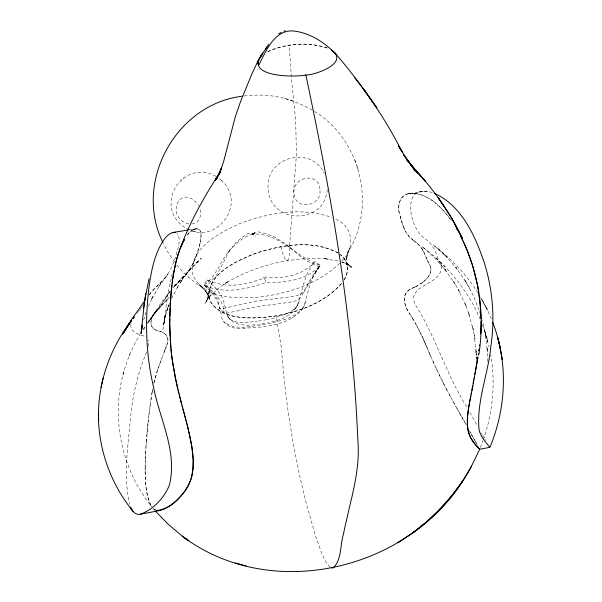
<?xml version="1.0" encoding="UTF-8"?>
<svg xmlns="http://www.w3.org/2000/svg" width="602" height="602" viewBox="0 0 602 602"><rect width="100%" height="100%" fill="white"/><g stroke="black" fill="none" stroke-linecap="round" stroke-linejoin="round"><path stroke-width="0.45" stroke-dasharray="3.01 2.26" d="M201.098 235.382L200.323 242.26M145.105 467.844L145.112 470.666M145.112 467.122L145.248 460.53M476.152 361.012L476.37 353.803L476.235 358.401L475.986 349.288L476.22 353.637L474.21 334.87L474.955 338.971L472.532 326.246L473.33 330.28L468.371 312.333L469.515 315.538L465.098 303.506L466.264 306.644L458.25 289.517L460.048 292.647L453.457 281.269L455.255 284.302L444.735 269.207L433.952 257.107L422.115 246.579C447.098 265.332 467.852 290.104 480.08 318.977M487.251 361.584L487.153 347.271L487.311 351.621L485.302 332.876L485.972 336.985L482.27 319.812M145.27 459.785L146.226 442.62M145.451 455.3C145.255 472.164 143.66 490.495 151.268 506.094M145.534 453.682L145.797 449.009M130.837 324.621C130.273 333.335 140.206 334.336 146.196 336.954M145.895 447.429L148.084 422.431M146.286 441.815L146.888 434.524M146.963 433.711L147.272 430.453M147.347 429.64L147.671 426.389M147.753 425.584L147.926 423.958M148.009 423.153L148.543 418.209M148.182 421.535L148.355 419.933M148.446 419.127L148.852 415.591M148.784 416.117L151.614 395.175M149.033 414.026L149.537 409.857M149.8 407.802L150.613 401.767M327.247 189.577C324.869 224.93 270.117 224.651 268.191 189.141C264.504 157.31 311.001 144.435 324.275 173.489M150.899 399.781L152.148 391.955M164.188 320.384L167.935 306.772L164.188 320.384L165.445 315.809L163.42 325.246L165.181 315.516L163.782 324.711L167.552 295.409L172.368 273.157M162.984 329.776L165.181 315.516M208.781 291.308L207.615 298.773L208.578 295.07L206.403 301.843L208.029 297.967L204.876 303.882M478.071 356.128L478.191 355.353M151.712 394.543L151.817 393.904M151.922 393.272L152.667 389.058M216.058 176.416C182.918 157.641 151.922 206.411 185.439 227.842C216.276 247.309 249.529 201.798 219.369 178.674L221.002 180.036M152.246 391.383L152.359 390.758M152.472 390.134L152.697 388.884M229.069 250.966C235.367 243.607 243.261 237.098 252.516 233.967L253.427 234.923L254.781 232.364L258.318 231.86L266.302 233.794L274.113 236.842L284.49 243.012L300.21 256.219L307.148 261.125L319.203 266.791L320.196 265.377L315.109 261.524L310.752 265.821L305.643 269.643L300.308 272.586L294.122 274.963L281.179 277.469L264.474 278.019L251.899 282.09L241.981 284.347L233.012 285.265L223.869 284.844L215.042 282.97L206.953 279.84L203.747 285.16C213.891 292.7 220.264 304.138 221.431 316.682C223.011 323.921 230.348 328.037 237.316 328.368C259.244 327.593 289.637 327.187 303.506 307.359M148.265 346.278L148.686 342.892L148.273 339.761M252.471 251.832L252.554 251.433M123.831 371.833C110.444 417.923 121.8 469.726 151.847 506.937M153.841 383.286L157.408 370.396M153.939 382.872L157.288 370.772L162.066 357.543M200.142 243.08L197.223 252.825M253.118 234.607L252.08 234.08C279.448 232.199 296.334 257.566 320.196 265.377C306.553 280.487 284.979 282.759 265.806 282.488L264.474 278.019L265.821 276.664M143.697 319.978L146.053 312.31M253.555 234.148L253.758 233.553M122.974 374.737C126.781 360.455 132.493 346.669 140.176 334.042M271.728 321.897C277.597 320.377 283.512 318.511 288.606 315.132C291.827 312.965 294.596 310.135 296.643 306.832C302.287 294.476 303.333 273.767 315.109 261.524M166.272 346.067C171.156 336.315 164.466 331.845 156.204 330.227C147.799 326.826 150.56 316.08 156.227 311.362M319.271 266.754C309.21 278.463 308.412 294.009 303.303 307.757M483.308 439.776C492.76 412.626 495.792 383.068 490.668 354.713M299.299 300.895L297.937 304.462M166.069 346.707L165.399 348.708M305.38 302.565C299.924 317.826 281.202 320.422 267.469 323.876C253.442 325.456 235.638 331.762 223.673 321.558M157.724 369.44L160.99 360.335M166.709 311.302L169.343 303.543L168.146 306.885L169.162 304.394M146.647 352.004C137.602 373.473 132.282 396.251 130.386 419.466C127.872 447.564 123.154 476.498 129.693 504.371M196.831 253.961L195.605 257.34M165.159 349.393C170.185 340.446 167.762 331.845 157.656 330.882C146.113 327.27 151.794 314.485 158.288 308.841M165.083 349.604L163.27 354.435M164.797 350.379L163.601 353.555M480.373 447.534L482.985 440.634M129.159 356.136L130.04 353.856M161.321 359.462L162.976 355.188M162.668 355.978L163.292 354.367M195.244 258.266C192.204 266.648 187.245 274.301 180.502 280.186M148.34 306.41L152.9 296.583L151.177 299.766L161.02 283.188L158.913 286.364C166.716 277.274 172.857 266.837 176.032 255.263C177.853 248.393 181.42 240.1 177.394 233.41M193.709 261.975C197.275 255.94 209.963 218.375 190.307 231.838M193.317 262.833L191.316 266.837M253.728 233.644L254.556 232.538M171.6 298.532L178.839 284.701M297.945 304.446L297.757 304.83M297.027 306.185L297.629 305.079L295.966 307.494M303.837 292.226L320.196 265.377L311.452 277.56L303.566 291.534L301.775 293.535L299.713 294.769L291.413 296.718L256.414 301.053L223.003 308.548L219.421 308.359L218.436 301.625L216.103 296.876L211.227 291.293L203.747 285.16C215.975 277.078 219.835 262.186 228.768 251.32M303.431 292.933L300.752 297.192L298.449 299.45L295.161 301.053L290.262 302.257L257.641 306.478L226.608 313.206L224.335 312.935L219.421 308.359M344.051 279.644C349.604 271.878 348.34 260.147 340.265 254.616M190.909 267.566L185.439 275.174L173.067 287.621M142.35 306.012L142.636 305.538M343.877 279.983C349.521 272.142 348.498 260.132 340.138 254.563M164.933 299.194L167.845 294.581M164.083 300.571L163.481 301.542M143.088 329.332L145.037 326.352M143.547 329.873L145.458 326.818M147.339 323.801L160.644 303.701L169.41 292.09M206.095 301.594L210.956 294.769L207.186 299.074L210.956 294.769M163.187 302.023L157.732 309.518M141.478 307.411L141.771 306.945M177.116 287.794L182.293 279.599L180.126 282.774L189.126 270.448L181.526 279.2M314.741 273.669L319.534 266.317M141.199 307.848L140.04 309.541M149.273 320.693L148.709 321.543L155.143 312.588L148.431 321.799L160.471 306.042M296.914 306.252L296.726 306.523M168.379 293.784L170.095 291.338M147.498 322.83L157.039 310.369L169.32 297.177M252.516 233.967L254.119 233.283L253.532 234.005L254.134 233.162L253.427 234.923L252.516 233.561L251.057 232.869L247.452 233.802L240.973 238.219L235.457 243.253L228.557 252.343L219.768 269.779L215.147 277.048L206.606 285.927L203.747 285.16C223.62 294.205 246.143 289.682 265.806 282.488M160.779 305.628L170.05 291.406M149.228 294.942L151.26 292.256M301.519 310.557L301.903 310.038M139.739 309.962L138.543 311.558M341.703 283.128C322.062 305.801 291.029 314.869 262.073 317.675C243.659 318.368 215.794 318.277 208.736 297.237C208.631 271.254 239.95 259.364 260.245 251.719C285.07 244.623 314.146 239.95 337.857 252.885M148.536 321.46L159.522 307.291L158.597 308.457M296.455 306.892L294.355 309.119M187.312 235.179L189.803 232.319M137.64 312.709L137.941 312.333M137.045 313.469L137.339 313.093M149.07 295.003C154.511 287.252 162.751 281.977 167.913 274.015L164.308 278.734L151.704 291.714M187.508 234.923C190.051 229.084 201.467 224.96 201.076 234.607M155 312.867L169.312 297.2M228.188 252.05L231.055 248.551M341.785 260.922C355.391 248.483 353.487 225.885 335.254 219.06M185.439 275.174L191.857 267.529L188.576 271.133L201.294 258.138L195.357 264.082M341.236 283.82C324.929 302.633 299.962 311.272 276.19 315.937C254.556 318.608 223.395 322.078 209.812 300.812C203.453 275.806 235.645 261.682 253.916 253.886C280.75 244.969 312.98 238.881 338.873 253.532M173.489 287.146L176.935 283.587M295.507 308.013L295.386 308.141M339.611 263.27C318.165 284.009 288.207 293.625 259.123 297.102C236.609 298.63 205.019 299.111 193.174 275.866C187.531 248.942 219.497 232.801 239.611 223.688C268.484 212.641 301.73 206.862 331.597 217.412M209.225 296.748L219.391 287.56L228.67 281.187L224.892 283.527C255.692 265.136 292.369 256.143 328.18 258.995L323.838 258.627L338.196 261.057M198.216 261.208L181.827 277.695L173.557 287.071L179.945 280.72M177.455 283.083L180.743 279.96M294.182 309.27L294.002 309.428M294.318 309.15L293.573 309.767M180.984 180.051L181.556 179.599M183.211 178.282L183.836 177.786M422.777 282.195C428.06 278.44 433.606 271.472 429.625 264.872M293.505 309.819L285.815 314.124L274.58 317.826M422.386 282.488L414.989 287.139M191.887 230.513L194.694 228.918M415.515 286.861C423.748 282.782 435.6 273.466 428.872 263.413M291.978 318.074L292.933 317.563M414.861 287.214C399.096 291.692 403.837 306.41 411.414 316.471M414.53 287.387C400.639 291.609 402.791 304.07 409.985 314.003M267.702 51.682C286.447 43.329 308.924 41.425 328.399 48.446M267.792 51.614C286.228 43.276 308.164 41.711 327.428 48.04M432.228 192.572C401.203 183.068 408.863 224.456 422.529 236.895C429.655 241.41 435.073 248.174 437.082 256.46C438.692 261.238 442.959 265.821 440.777 271.148C435.765 286.198 402.73 286.71 417.201 307.69C436.759 339.678 447.151 376.242 467.34 407.938M274.52 317.848L270.283 318.879M269.004 319.165L267.574 319.474M268.507 322.634L267.597 322.838M266.618 319.677L257.46 321.265M264.489 323.485L263.992 323.583M263.924 323.59L262.073 323.914M419.278 192.068L423.53 191.368L428.383 191.677M189.103 229.836L197.14 228.519M423.53 191.368L407.546 193.994C398.095 196.591 397.373 208.375 400.195 216.126C402.557 225.246 405.515 235.359 413.965 240.74M260.538 324.139L259.883 324.23M191.88 223.989C198.878 223.402 202.242 215.2 200.12 209.105M257.114 321.31L255.082 321.573M257.739 324.516L258.536 324.41M244.119 95.996C259.146 94.055 274.67 95.116 289.118 99.789M253.472 321.769C245.165 322.424 232.304 324.305 228.15 316.855M254.827 324.862L246.18 325.23L239.573 324.493L233.817 322.318L229.445 318.684L230.024 319.346M243.945 328.617L244.45 328.609M263.179 277.116L264.474 278.019M451.365 220.498C441.966 207.464 428.97 193.626 411.753 193.302C400.623 192.843 396.214 205.846 399.833 214.801M416.561 193.618L411.753 193.302L407.546 193.994C415.252 191.865 423.311 194.913 429.843 198.946M188.75 223.899C163.616 217.307 180.893 180.803 198.72 205.681M235.638 321.807L235.374 321.746M193.588 231.318L196.026 231.853M290.518 100.248L304.597 105.832L313.853 111.039M285.024 98.495L295.003 101.67M341.605 261.998L347.346 264.03L342.403 262.028L351.794 267.107L346.729 263.473L351.568 267.777L346.902 262.848L348.122 264.331L344.088 258.439M155.76 510.12L153.352 508.607M155.647 510.075L153.66 508.871M430.708 199.495L432.545 200.752M314.568 111.453C361.719 140.176 377.108 208.172 346.684 254.307L349.611 248.167L346.406 258.529L347.414 254.48L346.571 259.755L346.744 255.82L346.594 261.531L347.497 267.348M288.26 245.97L291.33 248.25M414.424 241.093L415.071 241.59M433.508 201.459L442.605 209.654L450.582 219.384M413.77 240.597L419.571 245.435L423.131 250.447M415.636 242.019L416.449 242.651M413.122 240.093L408.766 236.127L405.59 231.492M206.953 279.84L215.388 287.575L220.979 295.123L223.658 301.233L226.39 312.634L228.105 316.78L227.24 315.057M416.862 242.982L421.197 247.369M206.606 285.927C213.665 292.662 223.101 299.969 223.703 310.534M438.203 248.814L447.286 257.423L433.124 244.713C450.529 258.1 466.129 274.045 477.807 292.722M330.084 567.227L326.427 562.908L324.388 559.198L321.573 552.862L315.486 535.78L306.102 502.896L298.675 471.253L292.903 441.687L288.373 413.619L284.528 383.218L281.157 346.624L276.19 315.937M436.141 258.123L445.187 266.821M224.147 312.777L223.703 310.579M444.961 255.225L457.768 269.771L455.752 267.311L466.234 282.391L473.428 295.845L480.494 313.589L479.689 311.174M176.822 265.068C184.686 274.422 193.957 282.586 204.484 288.84L199.074 284.716L203.145 288.516L200.315 285.408L206.998 292.745L204.289 289.773L207.449 294.054L205.621 291.142L208.367 296.131L207.133 292.881L209.014 298.502M153.608 509.006L154.789 510.391M444.735 269.207L446.797 271.66L438.504 261.757M174.61 262.163L166.912 250.582L163.353 243.524M421.49 247.776L425.78 256.602M480.637 297.328L487.319 309.744L491.345 318.736M255.097 236.435L255.338 236.887M485.22 439.483L485.671 440.235M411.226 316.14L412.204 317.811M484.271 437.857L482.684 435.141M412.513 318.338L415.598 323.688M412.084 317.593L418.668 329.354L423.56 339.581M410.391 314.711L410.812 315.425M466.234 282.391L464.488 279.351L471.012 290.728M481.525 433.124L482.112 434.155M475.121 440.988L470.96 433.613M469.921 412.46L476.927 424.974M473.36 437.88L473.669 438.437M474.888 440.566L476.363 443.177M473.917 438.866L474.414 439.738M455.767 406.26L456.128 406.899M459.732 413.273L454.676 404.333M456.843 408.171L458.957 411.896M473.037 437.315L469.884 431.672M475.768 442.124L477.266 444.788M459.988 413.724L460.492 414.62M459.446 412.769L463.51 420.061M454.314 403.686L452.117 399.743M455.089 405.063L444.773 386.002M461.237 415.959L460.741 415.071M461.486 416.403L465.248 423.229M470.591 432.951L469.447 430.889M416.042 324.478L420.143 332.259M463.871 420.73L464.338 421.566M465.022 422.83L466.565 425.637M450.642 397.064L447.707 391.609M428.933 263.533L425.682 256.347M151.004 505.672C145.827 495.025 145.534 482.812 145.112 471.185M428.428 262.585L427.397 260.561M446.97 390.216L437.391 371.088M429.181 264.007L429.429 264.474M444.404 385.295L443.682 383.88M443.32 383.173L440.822 378.199M423.462 251.079L425.561 256.016M440.476 377.484L430.866 356.632M420.489 332.951L421.836 335.773M405.018 230.37L403.754 227.466M437.052 370.373L435.088 366.136M422.168 336.48L422.822 337.918M427.149 260.034L426.562 258.664M434.215 364.195L431.762 358.687M423.146 338.655L423.921 340.423M423.62 339.731L425.035 343.012M424.094 340.815L424.327 341.364M429.866 354.307L430.972 356.881M430.197 355.097L426.938 347.459M425.02 342.959L425.983 345.224M424.651 342.109L425.509 344.111M429.437 353.321L426.479 346.383M425.749 344.675L426.698 346.902M426.442 258.348L425.998 257.189M482.465 324.99L485.016 332.063L489.065 346.782M403.506 226.826L402.392 223.673M354.909 159.921L356.602 164.918M357.069 166.235L358.754 171.224M402.136 222.86L401.241 219.903M479.681 311.234L480.208 312.95M280.81 246.76C282.714 251.282 282.812 257.882 287.056 260.824L288.456 259.281L289.314 255.429L289.554 246.21L296.41 154.706L295.695 120.994L291.443 77.906M400.955 218.902L400.112 215.832M291.353 77.041L289.231 45.293M320.016 190.646C321.393 206.065 296.222 210.866 294.22 194.649C290.525 176.664 320.046 170.599 320.016 190.646M254.104 233.395L253.517 233.824L254.104 233.395M254.074 233.629L253.427 233.847L254.074 233.629M229.234 318.42L228.549 317.502L229.234 318.42M486.356 307.863L481.577 298.863L487.319 309.744L486.356 307.863M487.372 339.889L484.437 330.25L487.883 341.688L487.372 339.889"/><path stroke-width="0.9" d="M184.129 492.18C177.635 499.788 169.967 507.621 160.094 510.458L140.266 514.258C134.833 515.485 131.462 509.585 128.851 505.958C112.657 484.196 102.34 458.16 99.315 431.198C94.935 391.947 107.231 351.673 131.439 320.64M169.726 322.168L169.756 318.601M481.126 321.175L480.689 333.621M169.779 316.81L170.065 307.878M480.968 328.451L480.674 333.786M170.155 306.012L171.329 290.51M170.343 302.671L169.734 324.561L170.825 347.768M170.464 300.812C171.841 282.985 173.865 264.865 180.329 248.062C190.232 221.265 204.417 196.335 219.888 172.405L215.14 180.487L219.903 171.856L216.329 179.546L221.702 167.439L219.196 174.708L223.748 161.05L235.382 116.51L240.476 101.836L251.47 74.919L258.672 59.417M467.573 417.291L467.34 424.756M467.641 416.494L468.634 408.337M144.382 302.738L141.056 333.583L142.335 325.261M171.51 288.779L171.901 285.325M479.523 345.759L479.628 344.931M172.112 283.602L172.548 280.344M478.823 354.638C481.307 339.31 481.623 323.68 480.667 308.201M479.094 349.077L478.876 350.695L478.996 349.837M172.766 278.816L173.233 275.776M478.312 354.578L478.432 353.795M144.931 299.262L149.033 278.749M143.524 308.412L145.782 293.648M468.762 407.494L469.62 402.264M477.95 356.896L477.71 358.423M477.815 357.769L474.158 378.229M477.589 359.176L476.837 363.646M173.474 274.264L176.198 261.057M476.709 364.376L475.437 371.479M469.771 401.383L470.252 398.697M142.343 325.118L141.643 329.016L142.381 325.577M470.418 397.787L470.756 395.943M474.925 374.218L475.181 372.856M471.11 394.084L471.464 392.188M471.833 390.269L472.683 385.867M473.661 380.825L474.271 377.65M473.164 383.369L473.872 379.712M473.481 381.751C470.802 402.429 458.92 430.137 477.702 447.008M103.055 378.267L101.053 387.447M191.722 476.776L192.949 468.913L193.152 459.875M176.567 259.65L179.975 248.957L184.596 239.235M191.534 477.521C186.469 492.383 173.361 508.592 156.956 510.466M180.766 246.993L182.602 242.922M183.091 241.959L184.031 240.206M155.376 511.083L167.89 523.943L182.293 536.224C274.429 605.68 419.391 567.791 471.434 466.106M461.079 483.421L470.606 467.972L479.726 449.25L489.923 447.301C506.35 407.908 508.321 362.186 492.654 322.236M131.462 320.655L123.086 333.418L132.049 318.842L145.315 299.947M128.79 324.23L122.56 334.133L131.492 320.58M268.891 44.247L260.478 56.573L262.863 53.006L261.087 55.64M265.301 49.296L267.431 46.324M131.642 320.347L128.083 325.306L130.228 322.379M184.814 491.285C198.886 472.246 192.226 446.707 187.403 425.674M260.801 56.513C246.504 77.44 296.184 77.267 305.839 75.024C316.095 74.934 349.912 62.781 331.303 49.928M261.802 55.557C258.973 57.882 256.618 61.938 258.529 65.573C265.873 51.637 273.872 29.927 293.046 30.92C309.586 32.704 324.553 42.223 335.848 54.075L331.86 50.282M414.665 531.393C433.109 517.592 449.227 500.774 462.125 481.675L451.109 496.748L452.343 495.107L439.121 510.157L440.544 508.63L426.54 521.964L428.127 520.534L412.919 532.74L414.665 531.393L397.975 542.613L399.863 541.341M278.741 33.855L281.202 32.327M175.43 232.267C166.995 232.395 162.495 241.763 159.011 248.227C152.66 262.02 150.176 277.198 148.408 292.173C144.977 323.846 146.211 356.158 153.57 387.214C159.718 419.338 177.816 451.967 169.35 485.22C164.135 498.042 153.405 509.533 140.266 514.258M283.866 31.153L285.25 30.725M242.478 96.192C175.746 104.101 133.004 182.519 162.991 242.674M172.262 232.598L188.418 229.949M160.094 510.458L156.693 510.406M331.71 567.979L333.207 567.897C341.898 559.597 339.987 545.179 343.396 534.41C345.179 525.283 347.505 516.275 349.461 507.185C354.864 485.016 359.928 462.637 357.814 439.55C352.757 316.667 331.318 195.131 305.839 75.024M235.292 562.96L246.007 565.903M434.81 193.475C461.749 205.982 475.076 235.555 484.098 262.186C492.722 289.186 495.07 318.119 490.871 346.158C488.335 374.053 476.332 401.301 479.049 429.474C480.035 436.149 486.446 443.012 489.719 447.03M183.467 537.059L188.787 540.739L182.293 536.224M477.07 446.315L479.726 449.258L479.403 448.64M476.799 446.029L475.768 444.886M477.649 446.955L478.229 447.587M417.735 172.759L410.993 165.332C431.89 186.989 449.769 211.641 462.539 238.941L451.605 217.969L438.226 197.689L443.659 205.907M418.345 173.444L425.697 181.676L406.282 159.221M478.853 448.287L479.636 449.062M475.377 444.449L470.583 437.722M334.727 52.622C360.809 83.159 384.129 116.088 402.189 152.028L398.569 146.06L406.711 159.033L415.5 171.442L403.822 155.098M406.305 159.289L417.938 173.436L403.814 155.038M364.165 90.014L376.807 107.848L364.165 90.014L366.663 93.257L354.646 77.583M133.298 511.715L130.619 507.065M456.489 228.467L457.588 230.37M451.605 217.969L462.539 238.941M460.839 236.405L462.351 239.438M461.042 236.797L467.137 250.251L472.284 264.654M470.207 436.984L468.258 431.754L467.37 425.441M463.081 240.966C470.899 257.641 476.212 275.475 479.026 293.678M472.788 266.295L477.725 286.168L480.599 307.268M182.158 406.034L183.602 411.332M181.541 403.754L182.383 406.862M183.776 411.956L188.644 430.791M182.978 409.029L184.204 413.529M184.362 414.108L184.934 416.23M171.593 355.157L175.317 378.237L181.759 404.574M180.502 399.901L181.127 402.256M185.123 416.93L185.491 418.315M186.033 420.369L185.672 419M180.058 398.246L179.215 394.987M186.387 421.716L187.071 424.372M178.786 393.324L177.951 389.953M177.537 388.245L172.593 362.735M188.938 432.033L191.842 446.857L193.114 459.033M501.79 357.513L502.091 359.266L500.051 347.362M479.215 294.942L479.568 297.478M172.322 360.831L172.458 361.787M172.187 359.853L170.945 349.092M479.711 298.607L481.111 318.804M171.48 354.202L170.133 337.955M170.042 336.217L169.734 323.951M98.54 411.979L98.585 421.325M134.141 317.073L133.072 318.511L134.141 317.073M498.298 339.806L497.846 338L500.435 349.145L498.298 339.806"/></g></svg>
